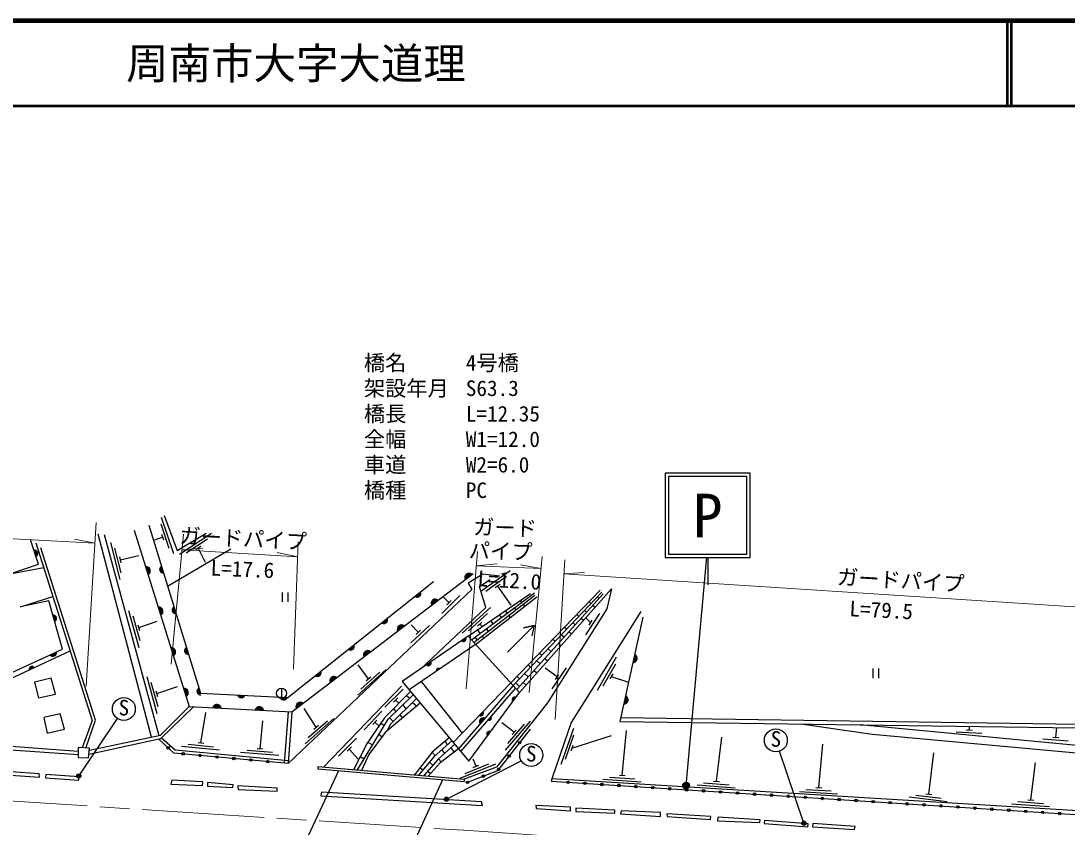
# Model space of a CAD drawing. Units: millimetres at full size, sheet at 1:1000; details may follow other scales. Extents: x 40000 to 680000, y 20000 to 380000.
# Drawn here: x 392641 to 515812, y 285148 to 380000 of the extents above; entities that cross this region are included whole.
import ezdxf
from ezdxf.enums import TextEntityAlignment as Align

# ---------------------------------------------------------------- set-up
doc = ezdxf.new("R2010")
doc.units = ezdxf.units.MM
doc.header["$LTSCALE"] = 1000
doc.linetypes.add('CHAIN', pattern=[18.5, 12, -1.5, 3.5, -1.5])
for name, color, linetype, lineweight in [('M-BGD', 7, 'Continuous', 25), ('M-BGD-EXST', 7, 'Continuous', 25), ('M-BMK', 2, 'CHAIN', 13), ('M-STR-HTXT', 7, 'Continuous', 13), ('M-STR-STR1', 1, 'Continuous', 25), ('M-STR-STRC', 7, 'Continuous', 25), ('M-TTL', 2, 'Continuous', 140), ('M-TTL-LINE', 7, 'Continuous', 50)]:
    doc.layers.add(name, color=color, linetype=linetype, lineweight=lineweight)
doc.layers.add('M-TTL-TXT', color=7, linetype='Continuous')
doc.styles.add('ＭＳ ゴシック', font='')
doc.styles.get('ＭＳ ゴシック').set_extended_font_data('MS Gothic')

msp = doc.modelspace()

# ---------------------------------------------------------------- hatches: boundary and pattern name
at = {"layer": 'M-BGD'}
for points in [[(394436, 316897), (394125, 317838, -0.82183)], [(407611, 314843), (407316, 315789, -0.82183)], [(409178, 315901), (409468, 314954, -0.82183)], [(445743, 314875), (444955, 314274, -0.82183)], [(438958, 312228), (439734, 312844, -0.82183)], [(441766, 311844), (440978, 311243, -0.82183)], [(409103, 310071), (408807, 311016, -0.82183)], [(410641, 311120), (410932, 310173, -0.82183)], [(396623, 309246), (396351, 310199, -0.82183)], [(435042, 309119), (435818, 309735, -0.82183)], [(437790, 308813), (437002, 308212, -0.82183)], [(444506, 307070), (445021, 307425, -0.84072)], [(395975, 305365), (396875, 305779, -0.82183)], [(410595, 305298), (410299, 306244, -0.82183)], [(412105, 306339), (412395, 305392, -0.82183)], [(431126, 306011), (431902, 306627, -0.82183)], [(433813, 305782), (433025, 305181, -0.82183)], [(440393, 304227), (440907, 304583, -0.84072)], [(464686, 304496), (464899, 305464, -0.82183)], [(394184, 303898), (393616, 303635, -0.84072)], [(427210, 302902), (427986, 303518, -0.82183)], [(442044, 303820), (441526, 303468, -0.84072)], [(429837, 302750), (429049, 302150, -0.82183)], [(412087, 300526), (411791, 301472, -0.82183)], [(413569, 301558), (413859, 300611, -0.82183)], [(418090, 300700), (419079, 300651, -0.82183)], [(463617, 299612), (463829, 300580, -0.82183)], [(416217, 299147), (415228, 299201, -0.82183)], [(421210, 298878), (420220, 298931, -0.82183)], [(423083, 300449), (424073, 300399, -0.82183)], [(425860, 299719), (425073, 299119, -0.82183)], [(450924, 300402), (450552, 299899, -0.84072)], [(447311, 298013), (446661, 297265, -0.82183)], [(446604, 298288), (447040, 298737, -0.84072)], [(447612, 297683), (448022, 298156, -0.84072)], [(447952, 296381), (447580, 295878, -0.84072)]]:
    msp.add_hatch(color=256, dxfattribs=at).paths.add_polyline_path(points)
at = {"layer": 'M-BGD-EXST'}
for points in [[(399664, 291274, -1), (399225, 291034, -0.41421), (399325, 291374, -0.41421)], [(442948, 288536, -1), (442508, 288297, -0.41421), (442608, 288636, -0.41421)], [(485048, 285724, -1), (484609, 285485, -0.41421), (484709, 285824, -0.41421)]]:
    msp.add_hatch(color=256, dxfattribs=at).paths.add_polyline_path(points)
at = {"layer": 'M-STR-STRC'}
msp.add_hatch(color=256, dxfattribs=at).paths.add_polyline_path([(470623, 289808, -0.41421), (470745, 290361, -0.41421), (471298, 290238, -1)])

# ---------------------------------------------------------------- linework, layer by layer
at = {"layer": 'M-BGD'}
for p, q in [((410634, 317308), (409210, 321577)), ((410112, 317925), (409162, 320771)), ((408031, 295737), (401717, 319607)), ((402461, 319588), (408884, 295919)), ((409352, 319253), (408265, 318881)), ((409463, 318921), (409242, 319585)), ((415074, 319693), (411319, 317213)), ((414613, 319029), (412110, 317376)), ((403181, 318619), (404297, 314260)), ((403658, 317967), (404402, 315061)), ((409913, 313499), (417357, 317877)), ((413819, 318145), (413235, 317759)), ((413527, 317952), (414323, 316331)), ((404233, 316927), (404407, 316249)), ((404320, 316588), (406525, 317082)), ((450258, 315289), (446800, 312852)), ((449817, 314612), (447365, 312884)), ((449050, 313704), (448478, 313301)), ((448764, 313502), (450337, 311262)), ((450304, 302101), (460837, 313010)), ((451339, 300964), (462174, 313181)), ((423418, 312757), (423418, 311639)), ((424085, 312757), (424085, 311639)), ((442204, 310266), (444318, 312395)), ((443048, 311541), (442319, 312265)), ((442801, 311293), (443295, 311790)), ((445288, 307610), (452627, 312640)), ((445672, 307188), (453105, 312710)), ((445957, 306875), (453128, 312420)), ((446178, 306632), (453372, 312247)), ((450590, 301788), (461024, 312789)), ((451017, 301318), (461205, 312590)), ((451417, 311810), (451586, 311582)), ((459526, 311652), (459747, 311443)), ((460488, 312224), (460700, 312032)), ((405320, 310628), (406540, 306296)), ((447927, 310985), (444594, 307962)), ((449646, 310597), (449864, 310303)), ((450714, 310934), (450898, 310696)), ((451757, 311361), (451939, 311128)), ((458979, 310633), (459231, 310406)), ((459981, 311236), (460243, 311003)), ((405812, 309987), (406626, 307100)), ((406508, 308625), (408682, 309363)), ((447573, 310259), (445351, 308244)), ((446923, 309264), (446404, 308794)), ((447944, 309430), (448210, 309073)), ((448957, 310125), (449195, 309805)), ((450061, 310048), (450248, 309809)), ((457627, 309208), (457914, 308949)), ((458086, 310161), (458320, 309939)), ((458612, 309721), (458888, 309476)), ((459722, 309187), (459145, 309765)), ((459151, 307768), (460796, 310278)), ((459531, 308895), (459914, 309480)), ((465862, 309864), (463167, 297559)), ((406413, 308962), (406603, 308288)), ((438537, 306820), (440731, 308867)), ((439429, 308063), (438603, 308948)), ((439173, 307824), (439685, 308301)), ((446380, 308358), (446688, 307943)), ((446663, 309029), (446930, 308735)), ((447426, 308491), (447659, 308191)), ((456649, 308672), (456896, 308437)), ((457179, 308136), (457471, 307878)), ((446079, 307490), (446331, 307164)), ((446931, 307628), (447129, 307375)), ((455277, 307252), (455538, 307005)), ((455923, 306746), (456227, 306476)), ((456277, 307784), (456598, 307493)), ((446178, 306632), (438345, 301305)), ((453700, 305618), (453975, 305357)), ((454711, 306133), (455073, 305806)), ((433568, 302609), (432365, 304253)), ((453368, 304716), (453765, 304358)), ((454330, 304984), (454651, 304699)), ((462738, 305129), (460504, 301222)), ((462626, 304329), (461137, 301725)), ((432297, 300658), (435642, 303669)), ((432654, 301383), (434884, 303390)), ((451946, 303218), (452372, 302817)), ((452358, 304228), (452646, 303955)), ((453061, 303580), (453396, 303283)), ((455774, 302813), (454347, 303846)), ((455170, 301407), (456871, 303878)), ((455575, 302524), (455972, 303101)), ((462315, 303182), (461968, 302574)), ((492930, 303791), (492930, 302673)), ((493597, 303791), (493597, 302673)), ((407449, 302853), (408656, 298518)), ((407939, 302211), (408744, 299321)), ((433308, 302375), (433828, 302844)), ((439751, 302261), (444577, 296199)), ((450304, 302101), (443523, 295113)), ((450590, 301788), (444145, 294368)), ((450894, 302108), (451354, 301691)), ((451052, 302875), (451352, 302591)), ((451761, 302141), (452109, 301832)), ((462142, 302878), (464181, 302190)), ((408537, 301184), (408724, 300510)), ((408631, 300847), (411092, 301693)), ((423321, 301482), (423321, 300282)), ((437457, 301718), (428257, 292202)), ((437630, 301355), (435474, 299270)), ((438048, 300623), (438416, 300317)), ((444435, 294021), (450889, 301459)), ((409059, 295956), (412454, 299351)), ((413005, 299321), (409090, 295543)), ((437012, 300340), (436509, 299854)), ((436760, 300097), (437136, 299709)), ((437595, 299521), (437974, 299058)), ((438748, 299817), (439237, 299371)), ((413841, 295048), (414413, 298621)), ((423688, 292667), (424153, 298719)), ((427402, 296889), (425994, 299096)), ((435124, 298789), (433070, 296602)), ((436493, 299064), (436799, 298748)), ((437252, 298351), (437574, 297969)), ((420792, 294372), (421136, 297645)), ((426106, 294954), (429489, 297921)), ((426472, 295674), (428728, 297652)), ((427139, 296658), (427665, 297119)), ((434556, 297745), (434076, 297235)), ((434316, 297490), (434783, 297051)), ((435001, 297369), (435429, 297110)), ((436044, 298016), (436468, 297583)), ((450713, 296302), (449271, 297431)), ((449695, 294207), (452638, 297611)), ((449959, 294971), (451921, 297240)), ((528766, 293596), (491453, 297177)), ((504281, 296573), (504358, 297002)), ((514487, 295707), (514599, 296864)), ((368306, 296315), (399392, 294085)), ((400701, 294177), (409059, 295956)), ((434797, 296066), (435185, 295776)), ((450484, 296037), (450942, 296566)), ((457683, 296750), (456198, 292502)), ((457719, 295943), (456729, 293111)), ((457507, 294428), (462163, 295913)), ((463445, 291234), (463934, 296503)), ((474540, 290541), (475163, 295739)), ((502766, 296365), (505760, 296182)), ((503932, 296594), (504631, 296551)), ((514138, 295735), (514836, 295680)), ((409090, 295543), (400644, 293698)), ((411542, 294678), (416019, 294224)), ((412318, 294901), (415303, 294598)), ((413493, 295083), (414189, 295013)), ((420443, 294399), (421141, 294345)), ((432153, 295600), (430031, 293480)), ((431552, 294575), (431057, 294080)), ((433485, 295148), (434039, 294813)), ((442584, 295250), (442842, 294813)), ((443254, 294475), (443633, 293978)), ((457623, 294758), (457392, 294097)), ((486572, 289795), (487040, 294893)), ((512968, 295525), (515959, 295292)), ((418502, 293950), (422988, 293598)), ((419273, 294190), (422264, 293956)), ((431304, 294328), (432399, 293079)), ((432600, 293470), (433058, 293192)), ((441072, 293943), (441414, 293554)), ((441816, 293189), (442105, 292811)), ((442181, 294230), (442501, 293802)), ((446230, 292298), (445889, 293153)), ((499527, 289016), (500110, 293872)), ((439643, 292136), (439965, 291865)), ((440748, 292795), (441149, 292444)), ((444364, 290906), (448542, 292576)), ((444949, 291463), (447734, 292577)), ((445905, 292169), (446555, 292428)), ((511547, 288336), (512091, 292694)), ((440530, 291737), (440850, 291451)), ((455148, 290816), (455054, 290543)), ((461160, 290785), (465650, 290486)), ((461929, 291034), (464922, 290835)), ((463096, 291257), (463794, 291211)), ((455054, 290543), (534348, 285519)), ((472251, 290117), (476737, 289768)), ((473022, 290358), (476013, 290125)), ((474191, 290568), (474889, 290513)), ((485057, 289580), (488052, 289410)), ((486222, 289814), (486921, 289775)), ((484291, 289323), (488784, 289068)), ((497221, 288691), (501688, 288150)), ((498002, 288898), (500980, 288538)), ((499180, 289058), (499874, 288974)), ((511198, 288360), (511896, 288312)), ((509261, 287891), (513751, 287584)), ((510030, 288139), (513023, 287934))]:
    msp.add_line(p, q, dxfattribs=at)
for points in [[(409520, 321794), (411017, 317673), (414469, 319718)], [(407714, 320682), (413765, 300918), (424058, 300400), (441232, 314033)], [(405972, 320088), (412454, 299351), (424522, 298699), (445876, 314976)], [(395341, 315663), (391156, 314847), (394703, 316090), (393759, 318944)], [(394414, 318597), (401015, 297705), (399855, 294482)], [(400292, 294450), (401428, 297745), (394990, 318017)], [(449013, 314676), (447029, 314896), (445282, 313863), (445740, 313117), (424124, 292627)], [(439694, 303745), (447374, 310965), (446618, 313449), (447891, 314264)], [(462174, 313181), (461624, 310835), (454641, 299753), (448625, 292215), (444833, 290795)], [(368310, 297297), (376976, 296624), (397525, 306078), (395910, 311748), (392586, 311080), (396408, 312287)], [(465613, 310504), (457418, 297433), (455148, 290816)], [(449923, 305747), (453059, 308850), (451806, 308572), (453059, 308850), (452813, 307630)], [(368308, 296735), (377127, 295974), (398434, 305873)], [(289786, 300628), (309387, 300083), (330061, 301522), (346035, 300192), (368752, 295821), (399385, 293690)], [(438520, 301095), (435433, 298003), (433409, 295037), (431791, 291902)], [(432254, 291863), (435881, 297858), (438833, 300721)], [(439662, 299729), (435544, 296258), (433620, 293676), (432730, 291822)], [(439210, 300270), (436148, 297269), (435734, 296418)], [(395342, 298007), (395740, 296189), (397759, 296672), (397276, 298462), (395336, 298037)], [(424522, 298699), (424124, 292627), (423688, 292669)], [(529976, 298389), (527999, 297074), (463266, 298013)], [(463167, 297559), (528250, 296680), (530332, 298022)], [(529373, 292704), (492860, 296055), (484480, 297271)], [(409199, 295649), (410784, 294249), (424147, 292980)], [(443062, 295663), (441072, 293943), (438976, 291292)], [(452607, 296651), (448757, 291778), (445116, 290369)], [(423688, 292669), (410633, 293862), (408889, 295499)], [(443378, 295286), (441305, 293458), (439449, 291252)], [(443713, 294885), (441755, 293135), (440060, 291200)], [(444145, 294368), (441988, 292722), (440585, 291155)], [(534348, 285519), (534534, 286006), (455148, 290816)]]:
    msp.add_lwpolyline(points, dxfattribs=at)
for points in [[(445288, 307610), (437546, 302260), (445376, 292897), (451339, 300964)], [(394233, 302184), (394717, 300337), (396707, 300791), (396195, 302667)], [(399399, 294515), (399378, 293325), (400596, 293306), (400730, 294418)], [(388095, 291898), (388035, 291499), (394817, 291001), (394797, 291419)], [(395554, 291323), (395522, 290924), (399451, 290653), (399510, 291049)], [(410391, 290684), (410295, 290184), (414025, 290050), (414045, 290453)], [(414602, 290376), (414602, 289954), (417602, 289800), (417641, 290127)], [(418190, 289998), (418220, 289582), (422809, 289382), (422809, 289721)], [(428047, 289246), (427965, 288838), (446991, 287669), (446855, 288104)], [(453279, 287697), (453304, 287323), (457329, 287073), (457354, 287473)], [(457979, 287373), (457979, 286998), (462554, 286773), (462554, 287123)], [(463304, 287073), (463229, 286698), (467954, 286373), (467929, 286848)], [(468684, 286723), (468709, 286373), (473834, 286048), (473859, 286398)], [(474706, 286331), (474643, 285879), (479657, 285693), (479686, 286009)], [(480191, 285908), (480148, 285578), (485276, 285176), (485322, 285544)], [(485896, 285553), (485822, 285185), (490765, 284845), (490848, 285204)]]:
    msp.add_lwpolyline(points, close=True, dxfattribs=at)
for centre, radius in [((423321, 300882), 600), ((409984, 294472), 150), ((451367, 295082), 150), ((411738, 293761), 150), ((413729, 293579), 150), ((415721, 293397), 150), ((417713, 293215), 150), ((419704, 293033), 150), ((450127, 293512), 150), ((421696, 292851), 150), ((448888, 291943), 150), ((447088, 291132), 150), ((445223, 290410), 150), ((457050, 290416), 150), ((459046, 290290), 150), ((461042, 290163), 150), ((463038, 290037), 150), ((465034, 289910), 150), ((467030, 289784), 150), ((469026, 289658), 150), ((471022, 289531), 150), ((473018, 289405), 150), ((475014, 289278), 150), ((477010, 289152), 150), ((479006, 289025), 150), ((481002, 288899), 150), ((482998, 288772), 150), ((484994, 288646), 150), ((486990, 288520), 150), ((488986, 288393), 150), ((490982, 288267), 150), ((492978, 288140), 150), ((494974, 288014), 150), ((496970, 287887), 150), ((498966, 287761), 150), ((500962, 287634), 150), ((502958, 287508), 150), ((504954, 287381), 150), ((506950, 287255), 150), ((508946, 287129), 150), ((510942, 287002), 150), ((512938, 286876), 150), ((514934, 286749), 150)]:
    msp.add_circle(centre, radius, dxfattribs=at)
for centre, radius, start, end in [((407370, 315286), 505, 298.53017, 96.18836), ((445408, 314497), 505, 48.48832, 206.14651), ((441432, 311466), 505, 48.48832, 206.14651), ((408862, 310514), 505, 298.53017, 96.18836), ((437455, 308435), 505, 48.48832, 206.14651), ((444733, 307292), 318, 224.53357, 24.7513), ((410354, 305742), 505, 298.53017, 96.18836), ((433479, 305403), 505, 48.48832, 206.14651), ((440619, 304450), 318, 224.53357, 24.7513), ((464697, 305001), 505, 268.81546, 66.47365), ((393923, 303717), 318, 34.81067, 195.0284), ((429502, 302372), 505, 48.48832, 206.14651), ((411845, 300970), 505, 298.53017, 96.18836), ((463627, 300117), 505, 268.81546, 66.47365), ((415717, 299077), 505, 8.07906, 165.73725), ((420710, 298807), 505, 8.07906, 165.73725), ((425526, 299341), 505, 48.48832, 206.14651), ((450782, 300118), 318, 63.41974, 223.63747), ((446783, 298551), 318, 235.75169, 35.96942), ((447810, 296097), 318, 63.41974, 223.63747)]:
    msp.add_arc(centre, radius, start, end, dxfattribs=at)
at = {"layer": 'M-BGD-EXST'}
for p, q in [((399445, 291154), (404030, 297904)), ((484829, 285605), (481944, 294075)), ((442728, 288417), (451546, 292960))]:
    msp.add_line(p, q, dxfattribs=at)
for centre, radius in [((404760, 299040), 1350), ((481525, 295358), 1350), ((452720, 293625), 1350), ((399445, 291154), 250), ((442728, 288417), 250), ((484829, 285605), 250)]:
    msp.add_circle(centre, radius, dxfattribs=at)
at = {"layer": 'M-BMK'}
msp.add_lwpolyline([(370002, 289628), (409306, 287051), (444777, 284771), (469410, 283121), (501086, 281328), (544740, 279031), (568974, 277871)], dxfattribs=at)
at = {"layer": 'M-STR-HTXT'}
for p, q in [((400306, 301716), (401501, 320966)), ((410335, 304330), (411794, 319597)), ((401351, 318544), (398941, 319013)), ((411620, 317778), (414067, 317973)), ((424726, 303725), (425294, 318705)), ((411620, 317778), (425228, 316959)), ((425228, 316959), (422822, 317446)), ((445069, 301394), (446391, 317570)), ((454027, 316975), (452479, 300969)), ((455529, 297797), (456662, 316604)), ((446252, 315868), (448695, 316112)), ((453890, 315563), (446252, 315868)), ((453890, 315563), (451475, 316002)), ((456562, 314930), (459010, 315115)), ((535708, 309844), (456562, 314930))]:
    msp.add_line(p, q, dxfattribs=at)
msp.add_lwpolyline([(66944, 293838), (84136, 299728), (98368, 304489), (115050, 310018), (138174, 317736), (147046, 320289), (156043, 322582), (169229, 325223), (179538, 326717), (192595, 328010), (204343, 328684), (218569, 328703), (231009, 328084), (276070, 325588), (305554, 323975), (327651, 322665), (349802, 321469), (378438, 319750), (401351, 318544)], dxfattribs=at)
at = {"layer": 'M-STR-STR1'}
for p, q in [((427608, 292257), (427585, 291983)), ((427585, 291983), (444810, 290520)), ((427608, 292257), (444833, 290795)), ((430047, 291774), (424239, 279423)), ((436905, 279030), (442326, 290731)), ((444833, 290795), (444810, 290520))]:
    msp.add_line(p, q, dxfattribs=at)
at = {"layer": 'M-STR-STRC'}
for p, q in [((478500, 326808), (468500, 326808)), ((468500, 326808), (468500, 316808)), ((478107, 326415), (468893, 326415)), ((468893, 326415), (468893, 317201)), ((478106, 317201), (478107, 326415)), ((478499, 316809), (478500, 326808)), ((478500, 316808), (468500, 316808)), ((478106, 317201), (468893, 317201)), ((470960, 290023), (473401, 316896)), ((473500, 316808), (473500, 313665))]:
    msp.add_line(p, q, dxfattribs=at)
msp.add_circle((470960, 290023), 400, dxfattribs=at)
at = {"layer": 'M-TTL'}
msp.add_line((680000, 380000), (40000, 380000), dxfattribs=at)
at = {"layer": 'M-TTL-LINE'}
for p, q in [((508747, 380000), (508747, 370000)), ((509247, 380000), (509247, 370000)), ((40000, 370000), (680000, 370000))]:
    msp.add_line(p, q, dxfattribs=at)

# ---------------------------------------------------------------- texts
at = {"layer": 'M-BGD-EXST', "style": 'ＭＳ ゴシック'}
for p in [(404105, 297748), (480870, 294066), (452065, 292333)]:
    msp.add_text('S', height=1833, rotation=358.508, dxfattribs=at).set_placement(p, align=Align.BOTTOM_LEFT)
at = {"layer": 'M-STR-HTXT', "style": 'ＭＳ ゴシック'}
for s, p in [('橋名', (433019, 338317)), ('4号橋', (445019, 338317)), ('架設年月', (433019, 335317)), ('S63.3', (445019, 335317)), ('橋長', (433019, 332317)), ('L=12.35', (445019, 332317)), ('全幅', (433019, 329317)), ('W1=12.0', (445019, 329317)), ('車道', (433019, 326317)), ('W2=6.0', (445019, 326317)), ('橋種', (433019, 323317)), ('PC', (445019, 323317))]:
    msp.add_text(s, height=1833, dxfattribs=at).set_placement(p, align=Align.BOTTOM_LEFT)
for s, rotation, p in [('ガード', 358.417, (445851, 319016)), ('ガードパイプ', 357.123, (411234, 318008)), ('パイプ', 358.417, (445335, 316254)), ('L=17.6', 357.54, (414922, 314203)), ('ガードパイプ', 356.675, (488652, 313156)), ('L=12.0', 356.651, (446338, 312951)), ('L=79.5', 357.2, (490127, 309407))]:
    msp.add_text(s, height=1833, rotation=rotation, dxfattribs=at).set_placement(p, align=Align.BOTTOM_LEFT)
at = {"layer": 'M-STR-STRC', "style": 'ＭＳ ゴシック'}
msp.add_text('P', height=5132, dxfattribs=at).set_placement((473500, 321808), align=Align.MIDDLE_CENTER)
at = {"layer": 'M-TTL-TXT', "style": 'ＭＳ ゴシック'}
msp.add_text('周南市大字大道理', height=3666, dxfattribs=at).set_placement((405024, 375000), align=Align.MIDDLE_LEFT)

doc.saveas('drawing.dxf')
